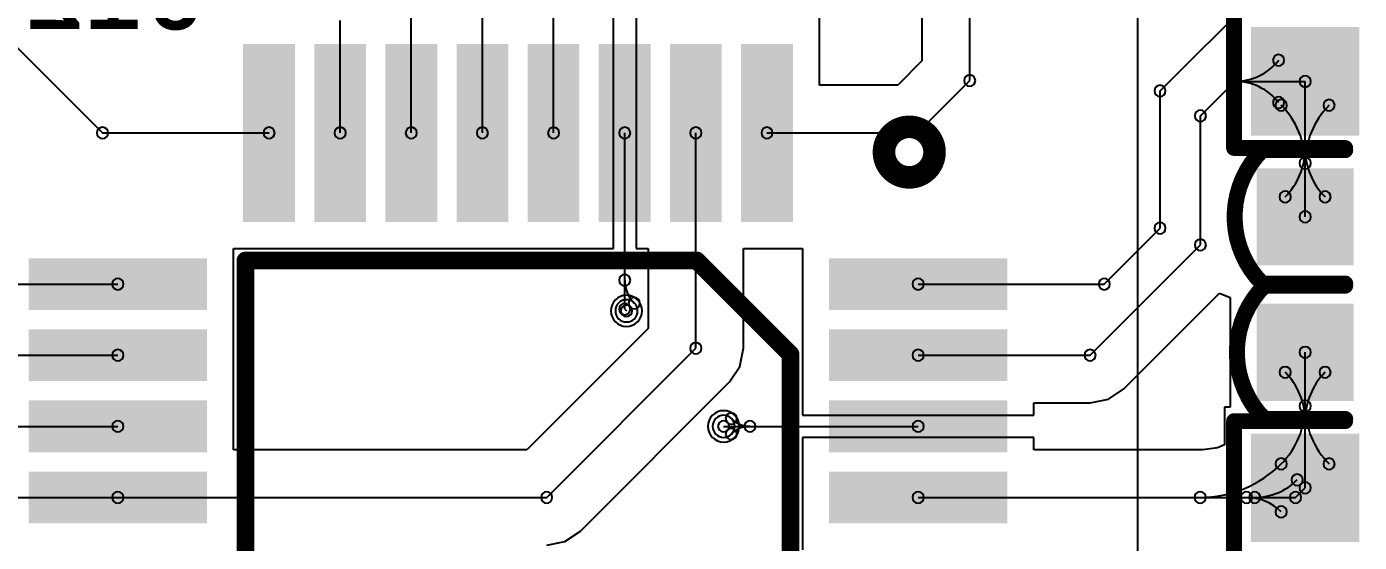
# Model space of a CAD drawing. Header units: inches. Extents: x 32166 to 66782, y 2386 to 7162.
# Drawn here: x 33472.3 to 33592.2, y 3424 to 3470.4 of the extents above; entities that cross this region are included whole.
import ezdxf

# ---------------------------------------------------------------- set-up
doc = ezdxf.new("R2010")
doc.units = ezdxf.units.IN
doc.header["$LTSCALE"] = 0.64311
doc.header["$MEASUREMENT"] = 0
for name, color, linetype in [('BOTTOMLAYER', 5, 'CONTINUOUS'), ('BOTTOMOVERLAY', 54, 'CONTINUOUS'), ('BOTTOMPASTE', 16, 'CONTINUOUS'), ('BOTTOMSOLDER', 6, 'CONTINUOUS'), ('MULTILAYER', 9, 'CONTINUOUS')]:
    doc.layers.add(name, color=color, linetype=linetype)
doc.styles.get("Standard").update_dxf_attribs({"font": 'txt', "width": 0.8})

msp = doc.modelspace()

# ---------------------------------------------------------------- linework, layer by layer
at = {"layer": 'BOTTOMLAYER'}
for p, q in [((33519.67, 3460.88), (33519.67, 3490.77)), ((33557.11, 3465.59), (33557.11, 3483.61)), ((33513.27, 3460.88), (33513.27, 3477.11)), ((33574.23, 3464.66), (33587.29, 3477.71)), ((33506.87, 3460.88), (33506.87, 3475.43)), ((33552.81, 3472.99), (33552.81, 3467.37)), ((33525.05, 3460.88), (33525.05, 3471.28)), ((33527.09, 3471.28), (33527.09, 3460.88)), ((33543.59, 3465.18), (33543.59, 3471.28)), ((33500.47, 3460.88), (33500.47, 3471)), ((33470.39, 3469.59), (33479.09, 3460.88)), ((33552.81, 3467.37), (33550.63, 3465.18)), ((33550.63, 3465.18), (33543.59, 3465.18)), ((33552.41, 3460.88), (33557.11, 3465.59)), ((33577.86, 3462.42), (33580.97, 3465.52)), ((33580.97, 3465.52), (33587.29, 3465.52)), ((33587.29, 3453.33), (33587.29, 3465.52)), ((33574.23, 3452.31), (33574.23, 3464.66)), ((33577.86, 3450.8), (33577.86, 3462.42)), ((33479.09, 3460.88), (33494.07, 3460.88)), ((33525.05, 3450.48), (33525.05, 3460.88)), ((33526.07, 3445.03), (33526.07, 3460.88)), ((33527.09, 3460.88), (33527.09, 3450.48)), ((33532.47, 3441.51), (33532.47, 3460.88)), ((33538.87, 3460.88), (33552.41, 3460.88)), ((33569.21, 3447.28), (33574.23, 3452.31)), ((33567.94, 3440.88), (33577.86, 3450.8)), ((33490.87, 3442.56), (33490.87, 3450.48)), ((33490.87, 3450.48), (33525.05, 3450.48)), ((33527.09, 3450.48), (33528.17, 3450.48)), ((33528.17, 3450.48), (33528.17, 3443.29)), ((33536.77, 3441.51), (33536.77, 3450.48)), ((33536.77, 3450.48), (33542.07, 3450.48)), ((33542.07, 3450.48), (33542.07, 3442.56)), ((33468.05, 3447.28), (33480.47, 3447.28)), ((33552.47, 3447.28), (33569.21, 3447.28)), ((33570.98, 3437.84), (33579.59, 3446.45)), ((33579.59, 3446.45), (33580.53, 3446.06)), ((33580.53, 3446.06), (33580.53, 3436.21)), ((33526.07, 3445.03), (33526.23, 3444.87)), ((33490.87, 3436.16), (33490.87, 3442.56)), ((33528.17, 3443.29), (33517.27, 3432.38)), ((33542.07, 3442.56), (33542.07, 3436.16)), ((33519.05, 3428.08), (33532.47, 3441.51)), ((33536.44, 3439.86), (33536.77, 3441.51)), ((33587.29, 3428.95), (33587.29, 3441.14)), ((33461.78, 3440.88), (33480.47, 3440.88)), ((33552.47, 3440.88), (33567.94, 3440.88)), ((33535.51, 3438.47), (33536.44, 3439.86)), ((33522.09, 3425.04), (33535.51, 3438.47)), ((33535.51, 3438.47), (33535.51, 3438.47)), ((33535.51, 3438.47), (33535.51, 3438.47)), ((33569.59, 3436.91), (33570.98, 3437.84)), ((33562.87, 3436.16), (33562.87, 3436.58)), ((33562.87, 3436.58), (33567.94, 3436.58)), ((33567.94, 3436.58), (33569.59, 3436.91)), ((33490.87, 3432.8), (33490.87, 3436.16)), ((33542.07, 3436.16), (33542.07, 3435.5)), ((33542.07, 3435.5), (33562.87, 3435.5)), ((33562.87, 3435.5), (33562.87, 3436.16)), ((33580.53, 3436.21), (33580.02, 3436.21)), ((33580.02, 3436.21), (33580.02, 3432.81)), ((33451.19, 3434.48), (33480.47, 3434.48)), ((33534.97, 3434.48), (33552.47, 3434.48)), ((33490.87, 3432.38), (33490.87, 3432.8)), ((33562.87, 3433.47), (33542.07, 3433.47)), ((33542.07, 3433.47), (33542.07, 3429.76)), ((33562.87, 3432.38), (33562.87, 3433.47)), ((33580.02, 3432.81), (33579.41, 3432.55)), ((33517.27, 3432.38), (33490.87, 3432.38)), ((33578.09, 3432.38), (33562.87, 3432.38)), ((33579.41, 3432.55), (33578.09, 3432.38)), ((33542.07, 3429.76), (33542.07, 3423.36)), ((33465.13, 3428.08), (33480.47, 3428.08)), ((33480.47, 3428.08), (33519.05, 3428.08)), ((33552.47, 3428.08), (33586.42, 3428.08)), ((33586.42, 3428.08), (33587.29, 3428.95)), ((33520.69, 3424.11), (33522.09, 3425.04)), ((33522.09, 3425.04), (33522.09, 3425.04)), ((33522.09, 3425.04), (33522.09, 3425.04)), ((33519.05, 3423.78), (33520.69, 3424.11))]:
    msp.add_line(p, q, dxfattribs=at)
for centre, radius, start, end in [((33584.9, 3467.42), 0.508, 0, 180), ((33580.97, 3470.55), 5.03, 269.9999, 321.4959), ((33584.9, 3467.42), 0.508, 180, 0), ((33557.11, 3465.59), 0.508, 0, 180), ((33557.11, 3465.59), 0.508, 0, 180), ((33557.11, 3465.59), 0.508, 180, 0), ((33557.11, 3465.59), 0.508, 180, 0), ((33574.23, 3464.66), 0.508, 0, 180), ((33574.23, 3464.66), 0.508, 0, 180), ((33580.97, 3465.52), 0.508, 0, 180), ((33580.97, 3465.52), 0.508, 0, 180), ((33580.97, 3465.52), 0.508, 0, 180), ((33580.97, 3465.52), 0.508, 0, 180), ((33580.97, 3465.52), 0.508, 180, 0), ((33580.97, 3465.52), 0.508, 180, 0), ((33580.97, 3465.52), 0.508, 180, 0), ((33580.97, 3465.52), 0.508, 180, 0), ((33580.97, 3460.49), 5.03, 38.5041, 90.0001), ((33587.29, 3465.52), 0.508, 0, 180), ((33587.29, 3465.52), 0.508, 0, 180), ((33587.29, 3465.52), 0.508, 180, 0), ((33587.29, 3465.52), 0.508, 180, 0), ((33574.23, 3464.66), 0.508, 180, 0), ((33574.23, 3464.66), 0.508, 180, 0), ((33584.9, 3463.62), 0.508, 0, 180), ((33577.86, 3462.42), 0.508, 0, 180), ((33577.86, 3462.42), 0.508, 0, 180), ((33584.9, 3463.62), 0.508, 180, 0), ((33585.13, 3463.37), 0.508, 0, 180), ((33585.13, 3463.37), 0.508, 180, 0), ((33579.93, 3458.16), 7.36, 360, 45), ((33594.65, 3458.16), 7.36, 135, 180), ((33589.44, 3463.37), 0.508, 0, 180), ((33589.44, 3463.37), 0.508, 180, 0), ((33577.86, 3462.42), 0.508, 180, 0), ((33577.86, 3462.42), 0.508, 180, 0), ((33479.09, 3460.88), 0.508, 0, 180), ((33479.09, 3460.88), 0.508, 0, 180), ((33479.09, 3460.88), 0.508, 180, 0), ((33479.09, 3460.88), 0.508, 180, 0), ((33494.07, 3460.88), 0.508, 0, 180), ((33494.07, 3460.88), 0.508, 180, 0), ((33500.47, 3460.88), 0.508, 0, 180), ((33500.47, 3460.88), 0.508, 180, 0), ((33506.87, 3460.88), 0.508, 0, 180), ((33506.87, 3460.88), 0.508, 180, 0), ((33513.27, 3460.88), 0.508, 0, 180), ((33513.27, 3460.88), 0.508, 180, 0), ((33519.67, 3460.88), 0.508, 0, 180), ((33519.67, 3460.88), 0.508, 180, 0), ((33526.07, 3460.88), 0.508, 0, 180), ((33526.07, 3460.88), 0.508, 180, 0), ((33532.47, 3460.88), 0.508, 0, 180), ((33532.47, 3460.88), 0.508, 180, 0), ((33538.87, 3460.88), 0.508, 0, 180), ((33538.87, 3460.88), 0.508, 180, 0), ((33552.41, 3460.88), 0.508, 0, 180), ((33552.41, 3460.88), 0.508, 0, 180), ((33552.41, 3460.88), 0.508, 180, 0), ((33552.41, 3460.88), 0.508, 180, 0), ((33581.15, 3459.46), 6.13, 315.0001, 0.0001), ((33587.29, 3459.46), 0.508, 0, 180), ((33587.29, 3459.46), 0.508, 0, 180), ((33587.29, 3459.46), 0.508, 180, 0), ((33587.29, 3459.46), 0.508, 180, 0), ((33593.42, 3459.46), 6.13, 179.9999, 224.9999), ((33587.29, 3458.16), 0.508, 0, 180), ((33587.29, 3458.16), 0.508, 0, 180), ((33587.29, 3458.16), 0.508, 180, 0), ((33587.29, 3458.16), 0.508, 180, 0), ((33585.49, 3455.13), 0.508, 0, 180), ((33589.08, 3455.13), 0.508, 0, 180), ((33585.49, 3455.13), 0.508, 180, 0), ((33589.08, 3455.13), 0.508, 180, 0), ((33587.29, 3453.33), 0.508, 0, 180), ((33587.29, 3453.33), 0.508, 180, 0), ((33574.23, 3452.31), 0.508, 0, 180), ((33574.23, 3452.31), 0.508, 0, 180), ((33574.23, 3452.31), 0.508, 180, 0), ((33574.23, 3452.31), 0.508, 180, 0), ((33577.86, 3450.8), 0.508, 0, 180), ((33577.86, 3450.8), 0.508, 0, 180), ((33577.86, 3450.8), 0.508, 180, 0), ((33577.86, 3450.8), 0.508, 180, 0), ((33480.47, 3447.28), 0.508, 0, 180), ((33480.47, 3447.28), 0.508, 180, 0), ((33526.07, 3447.63), 0.508, 0, 180), ((33526.07, 3447.63), 0.508, 180, 0), ((33528.99, 3447.63), 2.92, 180.0002, 225.0002), ((33552.47, 3447.28), 0.508, 0, 180), ((33552.47, 3447.28), 0.508, 180, 0), ((33569.21, 3447.28), 0.508, 0, 180), ((33569.21, 3447.28), 0.508, 0, 180), ((33569.21, 3447.28), 0.508, 180, 0), ((33569.21, 3447.28), 0.508, 180, 0), ((33526.93, 3445.56), 0.508, 0, 180), ((33526.23, 3444.87), 1, 0, 180), ((33526.23, 3444.87), 1, 180, 0), ((33526.07, 3445.03), 0.508, 0, 180), ((33526.07, 3445.03), 0.508, 0, 180), ((33526.07, 3445.03), 0.508, 180, 0), ((33526.07, 3445.03), 0.508, 180, 0), ((33526.23, 3444.87), 0.508, 0, 180), ((33526.23, 3444.87), 0.508, 180, 0), ((33526.93, 3445.56), 0.508, 180, 0), ((33480.47, 3440.88), 0.508, 0, 180), ((33532.47, 3441.51), 0.508, 0, 180), ((33532.47, 3441.51), 0.508, 0, 180), ((33532.47, 3441.51), 0.508, 180, 0), ((33532.47, 3441.51), 0.508, 180, 0), ((33552.47, 3440.88), 0.508, 0, 180), ((33567.94, 3440.88), 0.508, 0, 180), ((33567.94, 3440.88), 0.508, 0, 180), ((33587.29, 3441.14), 0.508, 0, 180), ((33587.29, 3441.14), 0.508, 180, 0), ((33480.47, 3440.88), 0.508, 180, 0), ((33552.47, 3440.88), 0.508, 180, 0), ((33567.94, 3440.88), 0.508, 180, 0), ((33567.94, 3440.88), 0.508, 180, 0), ((33585.49, 3439.34), 0.508, 0, 180), ((33585.49, 3439.34), 0.508, 180, 0), ((33581.15, 3435.01), 6.13, 359.9999, 44.9999), ((33593.42, 3435.01), 6.13, 135.0001, 180.0001), ((33589.08, 3439.34), 0.508, 0, 180), ((33589.08, 3439.34), 0.508, 180, 0), ((33579.93, 3436.3), 7.36, 315, 0), ((33587.29, 3436.3), 0.508, 0, 180), ((33587.29, 3436.3), 0.508, 0, 180), ((33587.29, 3436.3), 0.508, 180, 0), ((33587.29, 3436.3), 0.508, 180, 0), ((33594.65, 3436.3), 7.36, 180, 225), ((33534.97, 3434.48), 1, 0, 180), ((33535.66, 3435.18), 0.508, 0, 180), ((33535.66, 3435.18), 0.508, 180, 0), ((33537.34, 3436.86), 2.38, 224.9996, 269.9996), ((33587.29, 3435.01), 0.508, 0, 180), ((33587.29, 3435.01), 0.508, 0, 180), ((33480.47, 3434.48), 0.508, 0, 180), ((33480.47, 3434.48), 0.508, 180, 0), ((33534.97, 3434.48), 1, 180, 0), ((33534.97, 3434.48), 0.508, 0, 180), ((33534.97, 3434.48), 0.508, 180, 0), ((33535.66, 3433.79), 0.508, 0, 180), ((33537.34, 3432.11), 2.38, 90.0004, 135.0004), ((33537.34, 3434.48), 0.508, 0, 180), ((33537.34, 3434.48), 0.508, 0, 180), ((33537.34, 3434.48), 0.508, 180, 0), ((33537.34, 3434.48), 0.508, 180, 0), ((33552.47, 3434.48), 0.508, 0, 180), ((33552.47, 3434.48), 0.508, 180, 0), ((33587.29, 3435.01), 0.508, 180, 0), ((33587.29, 3435.01), 0.508, 180, 0), ((33535.66, 3433.79), 0.508, 180, 0), ((33585.13, 3431.1), 0.508, 0, 180), ((33585.13, 3431.1), 0.508, 0, 180), ((33589.44, 3431.1), 0.508, 0, 180), ((33577.84, 3438.39), 10.31, 270, 315), ((33585.13, 3431.1), 0.508, 180, 0), ((33585.13, 3431.1), 0.508, 180, 0), ((33589.44, 3431.1), 0.508, 180, 0), ((33582.75, 3433.48), 5.4, 269.9998, 314.9998), ((33586.57, 3429.66), 0.508, 0, 180), ((33586.57, 3429.66), 0.508, 180, 0), ((33587.29, 3428.95), 0.508, 0, 180), ((33587.29, 3428.95), 0.508, 0, 180), ((33480.47, 3428.08), 0.508, 0, 180), ((33480.47, 3428.08), 0.508, 0, 180), ((33480.47, 3428.08), 0.508, 180, 0), ((33480.47, 3428.08), 0.508, 180, 0), ((33519.05, 3428.08), 0.508, 0, 180), ((33519.05, 3428.08), 0.508, 0, 180), ((33519.05, 3428.08), 0.508, 180, 0), ((33519.05, 3428.08), 0.508, 180, 0), ((33552.47, 3428.08), 0.508, 0, 180), ((33552.47, 3428.08), 0.508, 180, 0), ((33577.84, 3428.08), 0.508, 0, 180), ((33577.84, 3428.08), 0.508, 180, 0), ((33582.01, 3428.08), 0.508, 0, 180), ((33582.01, 3428.08), 0.508, 180, 0), ((33582.01, 3423.67), 4.41, 45, 90), ((33582.75, 3428.08), 0.508, 0, 180), ((33582.75, 3428.08), 0.508, 180, 0), ((33586.42, 3428.08), 0.508, 0, 180), ((33586.42, 3428.08), 0.508, 0, 180), ((33586.42, 3428.08), 0.508, 180, 0), ((33586.42, 3428.08), 0.508, 180, 0), ((33587.29, 3428.95), 0.508, 180, 0), ((33587.29, 3428.95), 0.508, 180, 0), ((33585.13, 3426.79), 0.508, 0, 180), ((33585.13, 3426.79), 0.508, 180, 0)]:
    msp.add_arc(centre, radius, start, end, dxfattribs=at)
for points in [[(33591.35, 3469.59), (33583.22, 3469.59), (33591.35, 3461.46), (33583.22, 3461.46)], [(33495.59, 3468.08), (33492.55, 3468.08), (33495.59, 3453.68), (33492.55, 3453.68)], [(33501.99, 3468.08), (33498.95, 3468.08), (33501.99, 3453.68), (33498.95, 3453.68)], [(33508.39, 3468.08), (33505.35, 3468.08), (33508.39, 3453.68), (33505.35, 3453.68)], [(33514.79, 3468.08), (33511.75, 3468.08), (33514.79, 3453.68), (33511.75, 3453.68)], [(33521.19, 3468.08), (33518.15, 3468.08), (33521.19, 3453.68), (33518.15, 3453.68)], [(33527.59, 3468.08), (33524.55, 3468.08), (33527.59, 3453.68), (33524.55, 3453.68)], [(33533.99, 3468.08), (33530.95, 3468.08), (33533.99, 3453.68), (33530.95, 3453.68)], [(33540.39, 3468.08), (33537.35, 3468.08), (33540.39, 3453.68), (33537.35, 3453.68)], [(33590.84, 3456.89), (33583.73, 3456.89), (33590.84, 3449.77), (33583.73, 3449.77)], [(33487.67, 3445.76), (33487.67, 3448.8), (33473.27, 3445.76), (33473.27, 3448.8)], [(33559.67, 3445.76), (33559.67, 3448.8), (33545.27, 3445.76), (33545.27, 3448.8)], [(33583.73, 3437.58), (33590.84, 3437.58), (33583.73, 3444.69), (33590.84, 3444.69)], [(33487.67, 3439.36), (33487.67, 3442.4), (33473.27, 3439.36), (33473.27, 3442.4)], [(33559.67, 3439.36), (33559.67, 3442.4), (33545.27, 3439.36), (33545.27, 3442.4)], [(33487.67, 3432.96), (33487.67, 3436), (33473.27, 3432.96), (33473.27, 3436)], [(33559.67, 3432.96), (33559.67, 3436), (33545.27, 3432.96), (33545.27, 3436)], [(33591.35, 3433.01), (33583.22, 3433.01), (33591.35, 3424.88), (33583.22, 3424.88)], [(33487.67, 3426.56), (33487.67, 3429.6), (33473.27, 3426.56), (33473.27, 3429.6)], [(33559.67, 3426.56), (33559.67, 3429.6), (33545.27, 3426.56), (33545.27, 3429.6)]]:
    msp.add_solid(points, dxfattribs=at)
at = {"layer": 'BOTTOMOVERLAY'}
msp.add_line((33572.23, 3349.43), (33572.23, 3472.63), dxfattribs=at)
for points, const_width in [([(33580.89, 3459.52), (33580.89, 3471.52)], 1.42), ([(33580.89, 3459.52), (33590.89, 3459.52)], 1.42), ([(33583.43, 3459.33), (33590.89, 3459.33)], 1.44), ([(33491.95, 3449.4), (33532.55, 3449.4)], 1.6), ([(33491.95, 3400.36), (33491.95, 3449.4)], 1.6), ([(33532.55, 3449.4), (33540.99, 3440.96)], 1.6), ([(33583.43, 3447.33), (33590.89, 3447.33)], 1.44), ([(33583.63, 3447.14), (33590.89, 3447.14)], 1.44), ([(33540.99, 3400.36), (33540.99, 3440.96)], 1.6), ([(33580.89, 3422.95), (33580.89, 3434.95)], 1.42), ([(33580.89, 3434.95), (33590.89, 3434.95)], 1.42), ([(33583.63, 3435.14), (33590.89, 3435.14)], 1.44)]:
    msp.add_lwpolyline(points, dxfattribs=dict(at, const_width=const_width))
for points, const_width in [([(33551.67, 3456.88, 1), (33551.67, 3461.43, 1)], 2.03), ([(33551.67, 3461.93, 1), (33551.67, 3460.92, 1)], 1.02), ([(33580.89, 3459.88, 1), (33580.89, 3459.17, 1)], 0.711), ([(33580.89, 3459.88, 1), (33580.89, 3459.17, 1)], 0.711), ([(33583.43, 3459.69, 1), (33583.43, 3458.97, 1)], 0.72), ([(33583.43, 3459.69, 1), (33583.43, 3458.97, 1)], 0.72), ([(33590.89, 3459.69, 1), (33590.89, 3458.97, 1)], 0.72), ([(33590.89, 3459.88, 1), (33590.89, 3459.17, 1)], 0.711), ([(33551.67, 3457.39, 1), (33551.67, 3456.37, 1)], 1.02), ([(33491.95, 3449.8, 1), (33491.95, 3449, 1)], 0.8), ([(33491.95, 3449.8, 1), (33491.95, 3449, 1)], 0.8), ([(33532.55, 3449.8, 1), (33532.55, 3449, 1)], 0.8), ([(33532.55, 3449.8, 1), (33532.55, 3449, 1)], 0.8), ([(33583.43, 3447.69, 1), (33583.43, 3446.97, 1)], 0.72), ([(33583.43, 3447.69, 1), (33583.43, 3446.97, 1)], 0.72), ([(33583.63, 3446.78, 1), (33583.63, 3447.5, 1)], 0.72), ([(33583.63, 3446.78, 1), (33583.63, 3447.5, 1)], 0.72), ([(33590.89, 3447.69, 1), (33590.89, 3446.97, 1)], 0.72), ([(33590.89, 3446.78, 1), (33590.89, 3447.5, 1)], 0.72), ([(33540.99, 3441.36, 1), (33540.99, 3440.56, 1)], 0.8), ([(33540.99, 3441.36, 1), (33540.99, 3440.56, 1)], 0.8), ([(33580.89, 3435.3, 1), (33580.89, 3434.59, 1)], 0.711), ([(33580.89, 3435.3, 1), (33580.89, 3434.59, 1)], 0.711), ([(33583.63, 3434.78, 1), (33583.63, 3435.5, 1)], 0.72), ([(33583.63, 3434.78, 1), (33583.63, 3435.5, 1)], 0.72), ([(33590.89, 3434.78, 1), (33590.89, 3435.5, 1)], 0.72), ([(33590.89, 3435.3, 1), (33590.89, 3434.59, 1)], 0.711)]:
    msp.add_lwpolyline(points, format="xyb", close=True, dxfattribs=dict(at, const_width=const_width))
at = {"layer": 'BOTTOMOVERLAY', "const_width": 1.44}
for points in [[(33583.43, 3447.33, -0.414214), (33583.43, 3459.33)], [(33583.63, 3435.14, -0.414214), (33583.63, 3447.14)]]:
    msp.add_lwpolyline(points, format="xyb", dxfattribs=at)
at = {"layer": 'BOTTOMPASTE'}
for points in [[(33591.35, 3469.59), (33583.22, 3469.59), (33591.35, 3461.46), (33583.22, 3461.46)], [(33495.59, 3468.08), (33492.55, 3468.08), (33495.59, 3453.68), (33492.55, 3453.68)], [(33501.99, 3468.08), (33498.95, 3468.08), (33501.99, 3453.68), (33498.95, 3453.68)], [(33508.39, 3468.08), (33505.35, 3468.08), (33508.39, 3453.68), (33505.35, 3453.68)], [(33514.79, 3468.08), (33511.75, 3468.08), (33514.79, 3453.68), (33511.75, 3453.68)], [(33521.19, 3468.08), (33518.15, 3468.08), (33521.19, 3453.68), (33518.15, 3453.68)], [(33527.59, 3468.08), (33524.55, 3468.08), (33527.59, 3453.68), (33524.55, 3453.68)], [(33533.99, 3468.08), (33530.95, 3468.08), (33533.99, 3453.68), (33530.95, 3453.68)], [(33540.39, 3468.08), (33537.35, 3468.08), (33540.39, 3453.68), (33537.35, 3453.68)], [(33590.84, 3456.89), (33583.73, 3456.89), (33590.84, 3449.77), (33583.73, 3449.77)], [(33487.67, 3445.76), (33487.67, 3448.8), (33473.27, 3445.76), (33473.27, 3448.8)], [(33559.67, 3445.76), (33559.67, 3448.8), (33545.27, 3445.76), (33545.27, 3448.8)], [(33583.73, 3437.58), (33590.84, 3437.58), (33583.73, 3444.69), (33590.84, 3444.69)], [(33487.67, 3439.36), (33487.67, 3442.4), (33473.27, 3439.36), (33473.27, 3442.4)], [(33559.67, 3439.36), (33559.67, 3442.4), (33545.27, 3439.36), (33545.27, 3442.4)], [(33487.67, 3432.96), (33487.67, 3436), (33473.27, 3432.96), (33473.27, 3436)], [(33559.67, 3432.96), (33559.67, 3436), (33545.27, 3432.96), (33545.27, 3436)], [(33591.35, 3433.01), (33583.22, 3433.01), (33591.35, 3424.88), (33583.22, 3424.88)], [(33487.67, 3426.56), (33487.67, 3429.6), (33473.27, 3426.56), (33473.27, 3429.6)], [(33559.67, 3426.56), (33559.67, 3429.6), (33545.27, 3426.56), (33545.27, 3429.6)]]:
    msp.add_solid(points, dxfattribs=at)
at = {"layer": 'BOTTOMSOLDER'}
for centre, start, end in [((33526.23, 3444.87), 0, 180), ((33526.23, 3444.87), 180, 0), ((33534.97, 3434.48), 0, 180), ((33534.97, 3434.48), 180, 0)]:
    msp.add_arc(centre, 1.41, start, end, dxfattribs=at)
for points in [[(33592.16, 3470.4), (33582.41, 3470.4), (33592.16, 3460.64), (33582.41, 3460.64)], [(33496.4, 3468.89), (33491.74, 3468.89), (33496.4, 3452.87), (33491.74, 3452.87)], [(33502.8, 3468.89), (33498.14, 3468.89), (33502.8, 3452.87), (33498.14, 3452.87)], [(33509.2, 3468.89), (33504.54, 3468.89), (33509.2, 3452.87), (33504.54, 3452.87)], [(33515.6, 3468.89), (33510.94, 3468.89), (33515.6, 3452.87), (33510.94, 3452.87)], [(33522, 3468.89), (33517.34, 3468.89), (33522, 3452.87), (33517.34, 3452.87)], [(33528.4, 3468.89), (33523.74, 3468.89), (33528.4, 3452.87), (33523.74, 3452.87)], [(33534.8, 3468.89), (33530.14, 3468.89), (33534.8, 3452.87), (33530.14, 3452.87)], [(33541.2, 3468.89), (33536.54, 3468.89), (33541.2, 3452.87), (33536.54, 3452.87)], [(33591.66, 3457.7), (33582.92, 3457.7), (33591.66, 3448.96), (33582.92, 3448.96)], [(33488.48, 3444.95), (33488.48, 3449.61), (33472.46, 3444.95), (33472.46, 3449.61)], [(33560.48, 3444.95), (33560.48, 3449.61), (33544.46, 3444.95), (33544.46, 3449.61)], [(33582.92, 3436.77), (33591.66, 3436.77), (33582.92, 3445.51), (33591.66, 3445.51)], [(33488.48, 3438.55), (33488.48, 3443.21), (33472.46, 3438.55), (33472.46, 3443.21)], [(33560.48, 3438.55), (33560.48, 3443.21), (33544.46, 3438.55), (33544.46, 3443.21)], [(33488.48, 3432.15), (33488.48, 3436.81), (33472.46, 3432.15), (33472.46, 3436.81)], [(33560.48, 3432.15), (33560.48, 3436.81), (33544.46, 3432.15), (33544.46, 3436.81)], [(33592.16, 3433.82), (33582.41, 3433.82), (33592.16, 3424.07), (33582.41, 3424.07)], [(33488.48, 3425.75), (33488.48, 3430.41), (33472.46, 3425.75), (33472.46, 3430.41)], [(33560.48, 3425.75), (33560.48, 3430.41), (33544.46, 3425.75), (33544.46, 3430.41)]]:
    msp.add_solid(points, dxfattribs=at)
at = {"layer": 'MULTILAYER'}
for centre, start, end in [((33526.23, 3444.87), 0, 180), ((33526.23, 3444.87), 180, 0), ((33534.97, 3434.48), 0, 180), ((33534.97, 3434.48), 180, 0)]:
    msp.add_arc(centre, 1, start, end, dxfattribs=at)

# ---------------------------------------------------------------- texts
at = {"layer": 'BOTTOMOVERLAY', "text_generation_flag": 2}
msp.add_text('U12', height=8, rotation=360, dxfattribs=at).set_placement((33488.39, 3470.23))

doc.saveas('drawing.dxf')
